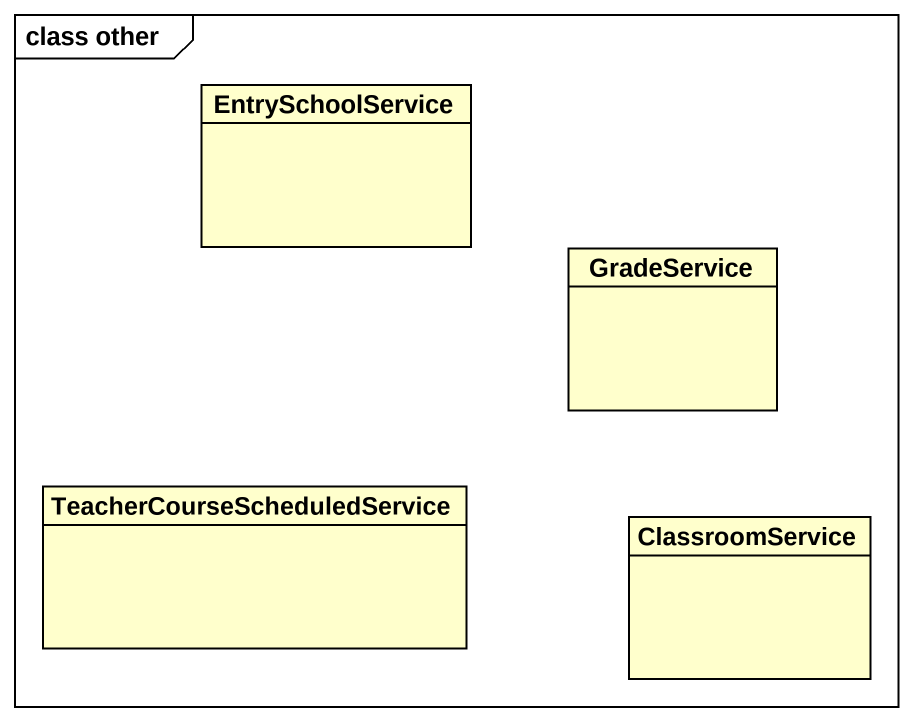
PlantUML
@startuml
mainframe class other
hide circle
hide empty members
class EntrySchoolService
class GradeService
class "TeacherCourseScheduledService" as TeacherCourseScheduledServic
class ClassroomService
@enduml
